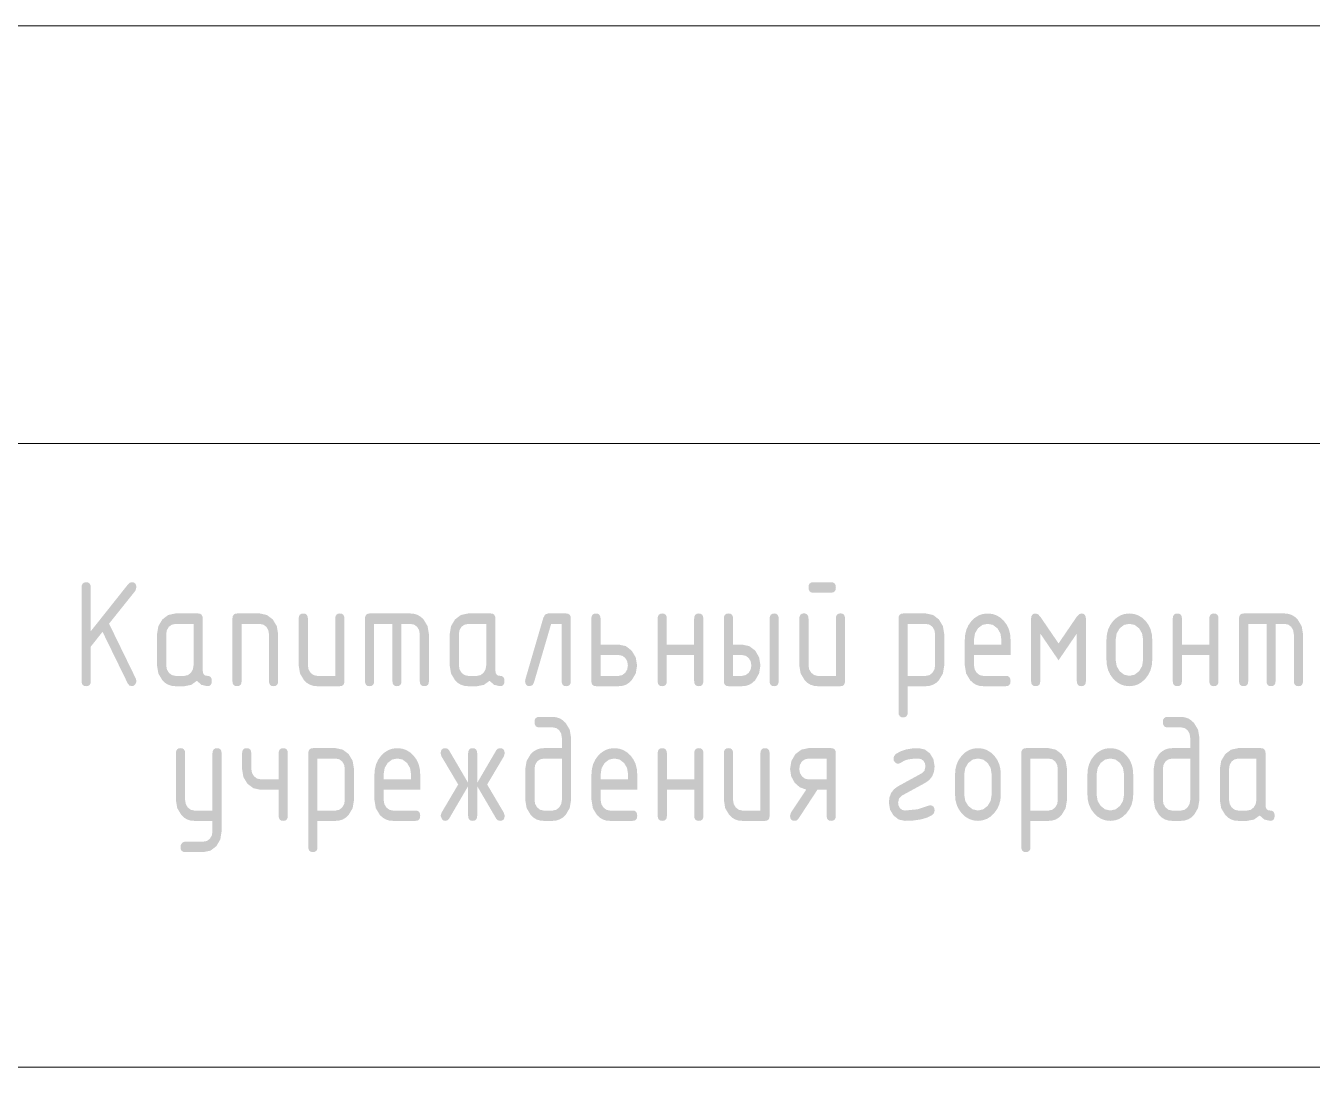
# Model space of a CAD drawing. Header units: millimetres. Extents: x 0 to 1189, y 0 to 841.
# Drawn here: x 1070.05 to 1100.94, y 34.96 to 59.98 of the extents above; entities that cross this region are included whole.
import ezdxf

# ---------------------------------------------------------------- set-up
doc = ezdxf.new("R2010")
doc.units = ezdxf.units.MM

msp = doc.modelspace()

# ---------------------------------------------------------------- hatches: boundary and pattern name
h = msp.add_hatch(color=7)
h.dxf.hatch_style = 2
h.paths.add_polyline_path([(1071.892512, 45.421435), (1071.61029, 45.064799), (1071.61029, 44.237425), (1071.603374, 44.182958), (1071.58266, 44.144821), (1071.548201, 44.122393), (1071.500047, 44.115055), (1071.451575, 44.122393), (1071.416951, 44.144821), (1071.396177, 44.182958), (1071.389253, 44.237425), (1071.389253, 46.486383), (1071.396177, 46.541367), (1071.416951, 46.580641), (1071.451575, 46.604206), (1071.500047, 46.61206), (1071.548201, 46.604206), (1071.58266, 46.580641), (1071.603374, 46.541367), (1071.61029, 46.486383), (1071.61029, 45.435216), (1072.512078, 46.570168), (1072.551766, 46.601656), (1072.598068, 46.61206), (1072.644628, 46.604206), (1072.67827, 46.580641), (1072.698682, 46.541367), (1072.705555, 46.486383), (1072.677994, 46.402599), (1072.049057, 45.616566), (1072.690121, 44.300263), (1072.705555, 44.237425), (1072.697769, 44.192845), (1072.67138, 44.15364), (1072.637204, 44.123806), (1072.598068, 44.115055), (1072.538606, 44.130765), (1072.4994, 44.177894)])
h = msp.add_hatch(color=7)
h.paths.add_polyline_path([(1089.721244, 45.738935), (1089.721244, 44.237425), (1089.714405, 44.182958), (1089.693821, 44.144821), (1089.659387, 44.122393), (1089.611001, 44.115055), (1089.06199, 44.115055), (1088.973357, 44.123651), (1088.892009, 44.14992), (1088.818207, 44.194585), (1088.752207, 44.258371), (1088.655469, 44.420704), (1088.623223, 44.614456), (1088.623223, 45.738935), (1088.630148, 45.793919), (1088.650922, 45.833193), (1088.685545, 45.856758), (1088.734017, 45.864612), (1088.782171, 45.856758), (1088.816631, 45.833193), (1088.837344, 45.793919), (1088.84426, 45.738935), (1088.84426, 44.614456), (1088.860177, 44.519234), (1088.908753, 44.439721), (1088.97979, 44.381774), (1089.06199, 44.363102), (1089.500758, 44.363102), (1089.500758, 45.738935), (1089.507674, 45.793919), (1089.528387, 45.833193), (1089.562847, 45.856758), (1089.611001, 45.864612), (1089.659387, 45.856758), (1089.693821, 45.833193), (1089.714405, 45.793919)])
h.paths.add_polyline_path([(1089.390515, 46.360706), (1088.951747, 46.360706), (1088.905187, 46.368561), (1088.871546, 46.392125), (1088.851133, 46.4314), (1088.84426, 46.486383), (1088.851133, 46.541367), (1088.871546, 46.580641), (1088.905187, 46.604206), (1088.951747, 46.61206), (1089.390515, 46.61206), (1089.438669, 46.604206), (1089.473128, 46.580641), (1089.493842, 46.541367), (1089.500758, 46.486383), (1089.493842, 46.4314), (1089.473128, 46.392125), (1089.438669, 46.368561)])
h = msp.add_hatch(color=7)
h.paths.add_polyline_path([(1074.07787, 45.609951), (1073.639103, 45.609951), (1073.554009, 45.591899), (1073.482557, 45.539947), (1073.436875, 45.45878), (1073.421373, 45.361904), (1073.421373, 44.614456), (1073.437289, 44.51882), (1073.485865, 44.436414), (1073.556903, 44.381361), (1073.639103, 44.363102), (1073.86014, 44.363102), (1073.94358, 44.381361), (1074.013378, 44.436414), (1074.061747, 44.51758), (1074.07787, 44.614456)])
h.paths.add_polyline_path([(1074.516637, 44.237425), (1074.509764, 44.182958), (1074.489352, 44.144821), (1074.455711, 44.122393), (1074.40915, 44.115055), (1074.26859, 44.146888), (1074.157796, 44.24404), (1074.021577, 44.146888), (1073.86014, 44.115055), (1073.639103, 44.115055), (1073.550469, 44.123651), (1073.469122, 44.14992), (1073.395319, 44.194585), (1073.32932, 44.258371), (1073.232581, 44.419257), (1073.200335, 44.614456), (1073.200335, 45.361904), (1073.232581, 45.555656), (1073.32932, 45.717989), (1073.469122, 45.824994), (1073.639103, 45.861305), (1074.188113, 45.861305), (1074.236499, 45.853502), (1074.270933, 45.830299), (1074.291518, 45.792007), (1074.298356, 45.738935), (1074.298356, 44.488779), (1074.305281, 44.433795), (1074.326055, 44.394521), (1074.360678, 44.370957), (1074.40915, 44.363102), (1074.455711, 44.355247), (1074.489352, 44.331683), (1074.509764, 44.292409)])
h = msp.add_hatch(color=7)
h.dxf.hatch_style = 2
h.paths.add_polyline_path([(1075.011418, 44.237425), (1075.011418, 45.738935), (1075.018342, 45.792007), (1075.039116, 45.830299), (1075.073739, 45.853502), (1075.122212, 45.861305), (1075.671222, 45.861305), (1075.838723, 45.824994), (1075.981005, 45.717989), (1076.077261, 45.555656), (1076.109439, 45.361904), (1076.109439, 44.237425), (1076.1026, 44.182958), (1076.082016, 44.144821), (1076.047582, 44.122393), (1075.999195, 44.115055), (1075.951042, 44.122393), (1075.916582, 44.144821), (1075.895868, 44.182958), (1075.888952, 44.237425), (1075.888952, 45.361904), (1075.873174, 45.45878), (1075.827216, 45.539947), (1075.756247, 45.593346), (1075.671222, 45.609951), (1075.232455, 45.609951), (1075.232455, 44.237425), (1075.225539, 44.182958), (1075.204825, 44.144821), (1075.170366, 44.122393), (1075.122212, 44.115055), (1075.073739, 44.122393), (1075.039116, 44.144821), (1075.018342, 44.182958)])
h = msp.add_hatch(color=7)
h.dxf.hatch_style = 2
h.paths.add_polyline_path([(1077.700533, 45.738935), (1077.700533, 44.237425), (1077.693694, 44.182958), (1077.67311, 44.144821), (1077.638676, 44.122393), (1077.59029, 44.115055), (1077.041279, 44.115055), (1076.952646, 44.123651), (1076.871298, 44.14992), (1076.797496, 44.194585), (1076.731496, 44.258371), (1076.634758, 44.419257), (1076.602512, 44.614456), (1076.602512, 45.738935), (1076.609437, 45.792007), (1076.630211, 45.830299), (1076.664834, 45.853502), (1076.713306, 45.861305), (1076.76146, 45.853502), (1076.79592, 45.830299), (1076.816633, 45.792007), (1076.823549, 45.738935), (1076.823549, 44.614456), (1076.839466, 44.51882), (1076.888041, 44.436414), (1076.959079, 44.381361), (1077.041279, 44.363102), (1077.480047, 44.363102), (1077.480047, 45.738935), (1077.486963, 45.792007), (1077.507676, 45.830299), (1077.542136, 45.853502), (1077.59029, 45.861305), (1077.638676, 45.853502), (1077.67311, 45.830299), (1077.693694, 45.792007)])
h = msp.add_hatch(color=7)
h.dxf.hatch_style = 2
h.paths.add_polyline_path([(1078.304401, 45.861305), (1079.291627, 45.861305), (1079.380114, 45.852167), (1079.46085, 45.824994), (1079.534558, 45.780147), (1079.601961, 45.717989), (1079.698217, 45.555656), (1079.730394, 45.361904), (1079.730394, 44.237425), (1079.723478, 44.182958), (1079.702765, 44.144821), (1079.668305, 44.122393), (1079.620151, 44.115055), (1079.571765, 44.122393), (1079.537331, 44.144821), (1079.516747, 44.182958), (1079.509908, 44.237425), (1079.509908, 45.361904), (1079.49413, 45.45878), (1079.448172, 45.539947), (1079.377134, 45.593346), (1079.291627, 45.609951), (1079.071141, 45.609951), (1079.071141, 44.237425), (1079.064225, 44.182958), (1079.043511, 44.144821), (1079.009052, 44.122393), (1078.960898, 44.115055), (1078.914105, 44.122393), (1078.880489, 44.144821), (1078.860206, 44.182958), (1078.853411, 44.237425), (1078.853411, 45.609951), (1078.414644, 45.609951), (1078.414644, 44.237425), (1078.407728, 44.182958), (1078.387014, 44.144821), (1078.352554, 44.122393), (1078.304401, 44.115055), (1078.255928, 44.122393), (1078.221305, 44.144821), (1078.200531, 44.182958), (1078.193606, 44.237425), (1078.193606, 45.738935), (1078.200531, 45.792007), (1078.221305, 45.830299), (1078.255928, 45.853502)])
h = msp.add_hatch(color=7)
h.paths.add_polyline_path([(1081.10531, 45.609951), (1080.666543, 45.609951), (1080.581449, 45.591899), (1080.509998, 45.539947), (1080.464316, 45.45878), (1080.448813, 45.361904), (1080.448813, 44.614456), (1080.464729, 44.51882), (1080.513305, 44.436414), (1080.584343, 44.381361), (1080.666543, 44.363102), (1080.88758, 44.363102), (1080.97102, 44.381361), (1081.040818, 44.436414), (1081.089187, 44.51758), (1081.10531, 44.614456)])
h.paths.add_polyline_path([(1081.544077, 44.237425), (1081.537204, 44.182958), (1081.516792, 44.144821), (1081.483151, 44.122393), (1081.43659, 44.115055), (1081.29603, 44.146888), (1081.185236, 44.24404), (1081.049017, 44.146888), (1080.88758, 44.115055), (1080.666543, 44.115055), (1080.577909, 44.123651), (1080.496562, 44.14992), (1080.422759, 44.194585), (1080.35676, 44.258371), (1080.260021, 44.419257), (1080.227775, 44.614456), (1080.227775, 45.361904), (1080.260021, 45.555656), (1080.35676, 45.717989), (1080.496562, 45.824994), (1080.666543, 45.861305), (1081.215553, 45.861305), (1081.263939, 45.853502), (1081.298373, 45.830299), (1081.318958, 45.792007), (1081.325796, 45.738935), (1081.325796, 44.488779), (1081.332721, 44.433795), (1081.353495, 44.394521), (1081.388118, 44.370957), (1081.43659, 44.363102), (1081.483151, 44.355247), (1081.516792, 44.331683), (1081.537204, 44.292409)])
h = msp.add_hatch(color=7)
h.dxf.hatch_style = 2
h.paths.add_polyline_path([(1082.587868, 45.861305), (1083.026636, 45.861305), (1083.075022, 45.853502), (1083.109456, 45.830299), (1083.13004, 45.792007), (1083.136879, 45.738935), (1083.136879, 44.237425), (1083.13004, 44.182958), (1083.109456, 44.144821), (1083.075022, 44.122393), (1083.026636, 44.115055), (1082.978482, 44.122393), (1082.944022, 44.144821), (1082.923308, 44.182958), (1082.916392, 44.237425), (1082.916392, 45.609951), (1082.664487, 45.609951), (1082.250524, 44.19884), (1082.213731, 44.13607), (1082.149652, 44.115055), (1082.10118, 44.12291), (1082.066556, 44.146474), (1082.045782, 44.185749), (1082.038858, 44.240732), (1082.045472, 44.279317), (1082.477625, 45.759882), (1082.521171, 45.836845)])
h = msp.add_hatch(color=7)
h.paths.add_polyline_path([(1084.727973, 44.614456), (1084.695796, 44.420704), (1084.59954, 44.258371), (1084.53354, 44.194585), (1084.459738, 44.14992), (1084.37839, 44.123651), (1084.289757, 44.115055), (1083.740746, 44.115055), (1083.692274, 44.122393), (1083.657651, 44.144821), (1083.636877, 44.182958), (1083.629952, 44.237425), (1083.629952, 45.738935), (1083.636877, 45.792007), (1083.657651, 45.830299), (1083.692274, 45.853502), (1083.740746, 45.861305), (1083.7889, 45.853502), (1083.82336, 45.830299), (1083.844073, 45.792007), (1083.850989, 45.738935), (1083.850989, 45.113857), (1084.289757, 45.113857), (1084.459738, 45.077133), (1084.59954, 44.967234), (1084.695796, 44.807795)])
h.paths.add_polyline_path([(1084.507487, 44.614456), (1084.491708, 44.711332), (1084.445751, 44.792499), (1084.374782, 44.844657), (1084.289757, 44.862503), (1083.850989, 44.862503), (1083.850989, 44.363102), (1084.289757, 44.363102), (1084.373197, 44.381361), (1084.442995, 44.436414), (1084.491364, 44.51758)])
h = msp.add_hatch(color=7)
h.dxf.hatch_style = 2
h.paths.add_polyline_path([(1085.442084, 44.862503), (1085.442084, 44.237425), (1085.435168, 44.182958), (1085.414454, 44.144821), (1085.379994, 44.122393), (1085.331841, 44.115055), (1085.283368, 44.122393), (1085.248745, 44.144821), (1085.227971, 44.182958), (1085.221046, 44.237425), (1085.221046, 45.738935), (1085.227971, 45.792007), (1085.248745, 45.830299), (1085.283368, 45.853502), (1085.331841, 45.861305), (1085.379994, 45.853502), (1085.414454, 45.830299), (1085.435168, 45.792007), (1085.442084, 45.738935), (1085.442084, 45.113857), (1086.098581, 45.113857), (1086.098581, 45.738935), (1086.105497, 45.792007), (1086.126211, 45.830299), (1086.16067, 45.853502), (1086.208824, 45.861305), (1086.25721, 45.853502), (1086.291644, 45.830299), (1086.312229, 45.792007), (1086.319067, 45.738935), (1086.319067, 44.237425), (1086.312229, 44.182958), (1086.291644, 44.144821), (1086.25721, 44.122393), (1086.208824, 44.115055), (1086.16067, 44.122393), (1086.126211, 44.144821), (1086.105497, 44.182958), (1086.098581, 44.237425), (1086.098581, 44.862503)])
h = msp.add_hatch(color=7)
h.paths.add_polyline_path([(1087.689675, 44.614456), (1087.657843, 44.420704), (1087.563998, 44.258371), (1087.496009, 44.194585), (1087.421096, 44.14992), (1087.339361, 44.123651), (1087.250908, 44.115055), (1086.922935, 44.115055), (1086.874462, 44.122393), (1086.839839, 44.144821), (1086.819065, 44.182958), (1086.812141, 44.237425), (1086.812141, 45.738935), (1086.819065, 45.792007), (1086.839839, 45.830299), (1086.874462, 45.853502), (1086.922935, 45.861305), (1086.971089, 45.853502), (1087.005548, 45.830299), (1087.026262, 45.792007), (1087.033178, 45.738935), (1087.033178, 45.113857), (1087.250908, 45.113857), (1087.421096, 45.077546), (1087.563998, 44.970541), (1087.657843, 44.808208)])
h.paths.add_polyline_path([(1087.471945, 44.614456), (1087.455822, 44.711332), (1087.407453, 44.792499), (1087.336209, 44.844657), (1087.250908, 44.862503), (1087.033178, 44.862503), (1087.033178, 44.363102), (1087.250908, 44.363102), (1087.336209, 44.381361), (1087.407453, 44.436414), (1087.455822, 44.51758)])
h.paths.add_polyline_path([(1087.910161, 45.738935), (1087.917086, 45.792007), (1087.93786, 45.830299), (1087.972483, 45.853502), (1088.020956, 45.861305), (1088.067516, 45.853502), (1088.101158, 45.830299), (1088.12157, 45.792007), (1088.128443, 45.738935), (1088.128443, 44.237425), (1088.12157, 44.182958), (1088.101158, 44.144821), (1088.067516, 44.122393), (1088.020956, 44.115055), (1087.972483, 44.122393), (1087.93786, 44.144821), (1087.917086, 44.182958), (1087.910161, 44.237425)])
h = msp.add_hatch(color=7)
h.paths.add_polyline_path([(1091.00628, 45.738935), (1091.013204, 45.792007), (1091.033978, 45.830299), (1091.068601, 45.853502), (1091.117074, 45.861305), (1091.666084, 45.861305), (1091.836065, 45.824994), (1091.975867, 45.717989), (1092.072123, 45.555656), (1092.1043, 45.361904), (1092.1043, 44.614456), (1092.072123, 44.420704), (1091.975867, 44.258371), (1091.909868, 44.194585), (1091.836065, 44.14992), (1091.754718, 44.123651), (1091.666084, 44.115055), (1091.227317, 44.115055), (1091.227317, 43.48667), (1091.220401, 43.433598), (1091.199687, 43.395306), (1091.165228, 43.372103), (1091.117074, 43.3643), (1091.068601, 43.372103), (1091.033978, 43.395306), (1091.013204, 43.433598), (1091.00628, 43.48667)])
h.paths.add_polyline_path([(1091.227317, 45.609951), (1091.227317, 44.363102), (1091.666084, 44.363102), (1091.749524, 44.381361), (1091.819322, 44.436414), (1091.867691, 44.51758), (1091.883814, 44.614456), (1091.883814, 45.361904), (1091.868036, 45.45878), (1091.822078, 45.539947), (1091.751109, 45.593346), (1091.666084, 45.609951)])
h = msp.add_hatch(color=7)
h.paths.add_polyline_path([(1093.146384, 45.613258), (1093.019674, 45.586731), (1092.91322, 45.50522), (1092.841631, 45.384159), (1092.818411, 45.239534), (1092.818411, 45.113857), (1093.474909, 45.113857), (1093.474909, 45.239534), (1093.451689, 45.384159), (1093.3801, 45.50522), (1093.27337, 45.586731)])
h.paths.add_polyline_path([(1092.818411, 44.862503), (1092.818411, 44.614456), (1092.834328, 44.51882), (1092.882903, 44.436414), (1092.953941, 44.381361), (1093.036141, 44.363102), (1093.585152, 44.363102), (1093.633538, 44.355247), (1093.667972, 44.331683), (1093.688556, 44.292409), (1093.695395, 44.237425), (1093.688556, 44.182958), (1093.667972, 44.144821), (1093.633538, 44.122393), (1093.585152, 44.115055), (1093.036141, 44.115055), (1092.947508, 44.123651), (1092.86616, 44.14992), (1092.792358, 44.194585), (1092.726358, 44.258371), (1092.62962, 44.419257), (1092.597374, 44.614456), (1092.597374, 45.236227), (1092.607227, 45.362068), (1092.636924, 45.477728), (1092.686671, 45.58357), (1092.756675, 45.679955), (1092.841364, 45.759683), (1092.934373, 45.816312), (1093.03596, 45.8501), (1093.146384, 45.861305), (1093.257041, 45.850152), (1093.358602, 45.816726), (1093.451482, 45.761079), (1093.536093, 45.683263), (1093.60633, 45.586877), (1093.656052, 45.481036), (1093.685619, 45.365375), (1093.695395, 45.239534), (1093.695395, 44.862503)])
h = msp.add_hatch(color=7)
h.dxf.hatch_style = 2
h.paths.add_polyline_path([(1094.848273, 44.736826), (1094.409505, 45.379543), (1094.409505, 44.237425), (1094.402589, 44.182958), (1094.381876, 44.144821), (1094.347416, 44.122393), (1094.299262, 44.115055), (1094.25079, 44.122393), (1094.216167, 44.144821), (1094.195393, 44.182958), (1094.188468, 44.237425), (1094.188468, 45.738935), (1094.195393, 45.792007), (1094.216167, 45.830299), (1094.25079, 45.853502), (1094.299262, 45.861305), (1094.354177, 45.842633), (1094.409505, 45.784686), (1094.848273, 45.141969), (1095.286489, 45.784686), (1095.341886, 45.842633), (1095.397283, 45.861305), (1095.443844, 45.853502), (1095.477485, 45.830299), (1095.497897, 45.792007), (1095.50477, 45.738935), (1095.50477, 44.237425), (1095.497897, 44.182958), (1095.477485, 44.144821), (1095.443844, 44.122393), (1095.397283, 44.115055), (1095.348811, 44.122393), (1095.314188, 44.144821), (1095.293414, 44.182958), (1095.286489, 44.237425), (1095.286489, 45.379543)])
h = msp.add_hatch(color=7)
h.paths.add_polyline_path([(1095.999551, 44.736826), (1095.999551, 45.236227), (1096.009404, 45.362068), (1096.0391, 45.477728), (1096.088847, 45.58357), (1096.158852, 45.679955), (1096.243541, 45.759683), (1096.33655, 45.816312), (1096.438137, 45.8501), (1096.548561, 45.861305), (1096.659217, 45.850152), (1096.760779, 45.816726), (1096.853659, 45.761079), (1096.93827, 45.683263), (1097.008507, 45.586826), (1097.058228, 45.480622), (1097.087796, 45.36398), (1097.097571, 45.236227), (1097.097571, 44.736826), (1097.087279, 44.612897), (1097.056575, 44.498219), (1097.005717, 44.392738), (1096.934963, 44.296405), (1096.851798, 44.216677), (1096.759125, 44.160048), (1096.657771, 44.12626), (1096.548561, 44.115055), (1096.438137, 44.12626), (1096.33655, 44.160048), (1096.243541, 44.216677), (1096.158852, 44.296405), (1096.088847, 44.392738), (1096.0391, 44.498219), (1096.009404, 44.612897)])
h.paths.add_polyline_path([(1096.877085, 44.740133), (1096.877085, 45.239534), (1096.853865, 45.382919), (1096.782276, 45.50522), (1096.675547, 45.586731), (1096.548561, 45.613258), (1096.42185, 45.586731), (1096.315397, 45.50522), (1096.243808, 45.382919), (1096.220588, 45.239534), (1096.220588, 44.740133), (1096.243808, 44.594337), (1096.315397, 44.474999), (1096.42185, 44.391559), (1096.548561, 44.363102), (1096.675547, 44.391559), (1096.782276, 44.474999), (1096.853865, 44.595784)])
h = msp.add_hatch(color=7)
h.dxf.hatch_style = 2
h.paths.add_polyline_path([(1097.811682, 44.862503), (1097.811682, 44.237425), (1097.804766, 44.182958), (1097.784053, 44.144821), (1097.749593, 44.122393), (1097.701439, 44.115055), (1097.652967, 44.122393), (1097.618343, 44.144821), (1097.59757, 44.182958), (1097.590645, 44.237425), (1097.590645, 45.738935), (1097.59757, 45.792007), (1097.618343, 45.830299), (1097.652967, 45.853502), (1097.701439, 45.861305), (1097.749593, 45.853502), (1097.784053, 45.830299), (1097.804766, 45.792007), (1097.811682, 45.738935), (1097.811682, 45.113857), (1098.46818, 45.113857), (1098.46818, 45.738935), (1098.475096, 45.792007), (1098.495809, 45.830299), (1098.530269, 45.853502), (1098.578423, 45.861305), (1098.626809, 45.853502), (1098.661243, 45.830299), (1098.681827, 45.792007), (1098.688666, 45.738935), (1098.688666, 44.237425), (1098.681827, 44.182958), (1098.661243, 44.144821), (1098.626809, 44.122393), (1098.578423, 44.115055), (1098.530269, 44.122393), (1098.495809, 44.144821), (1098.475096, 44.182958), (1098.46818, 44.237425), (1098.46818, 44.862503)])
h = msp.add_hatch(color=7)
h.dxf.hatch_style = 2
h.paths.add_polyline_path([(1099.292533, 45.861305), (1100.27976, 45.861305), (1100.368247, 45.852167), (1100.448983, 45.824994), (1100.522691, 45.780147), (1100.590094, 45.717989), (1100.68635, 45.555656), (1100.718527, 45.361904), (1100.718527, 44.237425), (1100.711611, 44.182958), (1100.690898, 44.144821), (1100.656438, 44.122393), (1100.608284, 44.115055), (1100.559898, 44.122393), (1100.525464, 44.144821), (1100.50488, 44.182958), (1100.498041, 44.237425), (1100.498041, 45.361904), (1100.482263, 45.45878), (1100.436305, 45.539947), (1100.365267, 45.593346), (1100.27976, 45.609951), (1100.059274, 45.609951), (1100.059274, 44.237425), (1100.052358, 44.182958), (1100.031644, 44.144821), (1099.997185, 44.122393), (1099.949031, 44.115055), (1099.902238, 44.122393), (1099.868622, 44.144821), (1099.848339, 44.182958), (1099.841544, 44.237425), (1099.841544, 45.609951), (1099.402777, 45.609951), (1099.402777, 44.237425), (1099.39586, 44.182958), (1099.375147, 44.144821), (1099.340687, 44.122393), (1099.292533, 44.115055), (1099.244061, 44.122393), (1099.209438, 44.144821), (1099.188664, 44.182958), (1099.181739, 44.237425), (1099.181739, 45.738935), (1099.188664, 45.792007), (1099.209438, 45.830299), (1099.244061, 45.853502)])
h = msp.add_hatch(color=7)
h.paths.add_polyline_path([(1083.142031, 42.87768), (1083.142031, 41.379477), (1083.109854, 41.185725), (1083.013598, 41.023392), (1082.945738, 40.959606), (1082.871316, 40.91494), (1082.790588, 40.888671), (1082.703815, 40.880076), (1082.482778, 40.880076), (1082.394144, 40.888671), (1082.312797, 40.91494), (1082.238994, 40.959606), (1082.172995, 41.023392), (1082.076256, 41.185725), (1082.04401, 41.379477), (1082.04401, 42.126925), (1082.076256, 42.320677), (1082.172995, 42.48301), (1082.240157, 42.545168), (1082.31383, 42.590015), (1082.394532, 42.617188), (1082.482778, 42.626326), (1082.921545, 42.626326), (1082.921545, 42.87768), (1082.905767, 42.974763), (1082.859809, 43.055723), (1082.78884, 43.107881), (1082.703815, 43.125727), (1082.372535, 43.125727), (1082.325974, 43.133582), (1082.292333, 43.157146), (1082.271921, 43.19642), (1082.265048, 43.251404), (1082.271921, 43.306388), (1082.292333, 43.345662), (1082.325974, 43.369226), (1082.372535, 43.377081), (1082.703815, 43.377081), (1082.792449, 43.367969), (1082.873796, 43.340563), (1082.947599, 43.294761), (1083.013598, 43.230458), (1083.109854, 43.071226)])
h.paths.add_polyline_path([(1082.921545, 41.379477), (1082.921545, 42.374972), (1082.482778, 42.374972), (1082.397684, 42.356919), (1082.326233, 42.304967), (1082.280551, 42.223801), (1082.265048, 42.126925), (1082.265048, 41.379477), (1082.280964, 41.283841), (1082.32954, 41.201434), (1082.400578, 41.146382), (1082.482778, 41.128123), (1082.703815, 41.128123), (1082.787255, 41.146382), (1082.857053, 41.201434), (1082.905422, 41.282601)])
h = msp.add_hatch(color=7)
h.paths.add_polyline_path([(1098.229789, 42.87768), (1098.229789, 41.379477), (1098.197612, 41.185725), (1098.101356, 41.023392), (1098.033496, 40.959606), (1097.959073, 40.91494), (1097.878346, 40.888671), (1097.791573, 40.880076), (1097.570535, 40.880076), (1097.481902, 40.888671), (1097.400554, 40.91494), (1097.326752, 40.959606), (1097.260752, 41.023392), (1097.164014, 41.185725), (1097.131768, 41.379477), (1097.131768, 42.126925), (1097.164014, 42.320677), (1097.260752, 42.48301), (1097.327915, 42.545168), (1097.401588, 42.590015), (1097.482289, 42.617188), (1097.570535, 42.626326), (1098.009303, 42.626326), (1098.009303, 42.87768), (1097.993524, 42.974763), (1097.947567, 43.055723), (1097.876598, 43.107881), (1097.791573, 43.125727), (1097.460292, 43.125727), (1097.413732, 43.133582), (1097.380091, 43.157146), (1097.359678, 43.19642), (1097.352805, 43.251404), (1097.359678, 43.306388), (1097.380091, 43.345662), (1097.413732, 43.369226), (1097.460292, 43.377081), (1097.791573, 43.377081), (1097.880206, 43.367969), (1097.961554, 43.340563), (1098.035356, 43.294761), (1098.101356, 43.230458), (1098.197612, 43.071226)])
h.paths.add_polyline_path([(1098.009303, 41.379477), (1098.009303, 42.374972), (1097.570535, 42.374972), (1097.485442, 42.356919), (1097.41399, 42.304967), (1097.368308, 42.223801), (1097.352805, 42.126925), (1097.352805, 41.379477), (1097.368722, 41.283841), (1097.417298, 41.201434), (1097.488335, 41.146382), (1097.570535, 41.128123), (1097.791573, 41.128123), (1097.875013, 41.146382), (1097.944811, 41.201434), (1097.99318, 41.282601)])
h = msp.add_hatch(color=7)
h.dxf.hatch_style = 2
h.paths.add_polyline_path([(1074.531626, 40.624863), (1074.531626, 40.880076), (1074.092858, 40.880076), (1074.004225, 40.888671), (1073.922877, 40.91494), (1073.849075, 40.959606), (1073.783075, 41.023392), (1073.686337, 41.185725), (1073.654091, 41.379477), (1073.654091, 42.503956), (1073.661016, 42.557028), (1073.68179, 42.59532), (1073.716413, 42.618523), (1073.764885, 42.626326), (1073.813039, 42.618523), (1073.847499, 42.59532), (1073.868212, 42.557028), (1073.875128, 42.503956), (1073.875128, 41.379477), (1073.891045, 41.283841), (1073.939621, 41.201434), (1074.010658, 41.146382), (1074.092858, 41.128123), (1074.531626, 41.128123), (1074.531626, 42.503956), (1074.538542, 42.557028), (1074.559255, 42.59532), (1074.593715, 42.618523), (1074.641869, 42.626326), (1074.690255, 42.618523), (1074.724689, 42.59532), (1074.745273, 42.557028), (1074.752112, 42.503956), (1074.752112, 40.628722), (1074.720279, 40.434763), (1074.626435, 40.272637), (1074.486633, 40.165425), (1074.316652, 40.129321), (1073.875128, 40.129321), (1073.826742, 40.137176), (1073.792308, 40.16074), (1073.771724, 40.200014), (1073.764885, 40.254998), (1073.772396, 40.299991), (1073.798509, 40.34209), (1073.833305, 40.370684), (1073.875128, 40.380675), (1074.313896, 40.380675), (1074.398921, 40.39728), (1074.46989, 40.450679), (1074.515847, 40.528676)])
h = msp.add_hatch(color=7)
h.dxf.hatch_style = 2
h.paths.add_polyline_path([(1076.341481, 42.503956), (1076.341481, 41.002446), (1076.334642, 40.947979), (1076.314058, 40.909842), (1076.279624, 40.887414), (1076.231238, 40.880076), (1076.183084, 40.887414), (1076.148624, 40.909842), (1076.127911, 40.947979), (1076.120995, 41.002446), (1076.120995, 41.627524), (1075.682227, 41.627524), (1075.51452, 41.663835), (1075.372444, 41.77084), (1075.275706, 41.93083), (1075.24346, 42.119759), (1075.24346, 42.503956), (1075.250385, 42.557028), (1075.271159, 42.59532), (1075.305782, 42.618523), (1075.354254, 42.626326), (1075.402408, 42.618523), (1075.436868, 42.59532), (1075.457581, 42.557028), (1075.464497, 42.503956), (1075.464497, 42.130232), (1075.480414, 42.033563), (1075.528989, 41.95219), (1075.600027, 41.897137), (1075.682227, 41.878878), (1076.120995, 41.878878), (1076.120995, 42.503956), (1076.127911, 42.557028), (1076.148624, 42.59532), (1076.183084, 42.618523), (1076.231238, 42.626326), (1076.279624, 42.618523), (1076.314058, 42.59532), (1076.334642, 42.557028)])
h = msp.add_hatch(color=7)
h.paths.add_polyline_path([(1076.832829, 42.503956), (1076.839754, 42.557028), (1076.860527, 42.59532), (1076.895151, 42.618523), (1076.943623, 42.626326), (1077.492634, 42.626326), (1077.662615, 42.590015), (1077.802417, 42.48301), (1077.898673, 42.320677), (1077.93085, 42.126925), (1077.93085, 41.379477), (1077.898673, 41.185725), (1077.802417, 41.023392), (1077.736417, 40.959606), (1077.662615, 40.91494), (1077.581267, 40.888671), (1077.492634, 40.880076), (1077.053866, 40.880076), (1077.053866, 40.251691), (1077.04695, 40.198619), (1077.026237, 40.160327), (1076.991777, 40.137124), (1076.943623, 40.129321), (1076.895151, 40.137124), (1076.860527, 40.160327), (1076.839754, 40.198619), (1076.832829, 40.251691)])
h.paths.add_polyline_path([(1077.053866, 42.374972), (1077.053866, 41.128123), (1077.492634, 41.128123), (1077.576074, 41.146382), (1077.645871, 41.201434), (1077.694241, 41.282601), (1077.710364, 41.379477), (1077.710364, 42.126925), (1077.694585, 42.223801), (1077.648627, 42.304967), (1077.577659, 42.358366), (1077.492634, 42.374972)])
h = msp.add_hatch(color=7)
h.paths.add_polyline_path([(1078.971208, 42.378279), (1078.844498, 42.351752), (1078.738044, 42.270241), (1078.666455, 42.14918), (1078.643235, 42.004555), (1078.643235, 41.878878), (1079.299733, 41.878878), (1079.299733, 42.004555), (1079.276513, 42.14918), (1079.204923, 42.270241), (1079.098194, 42.351752)])
h.paths.add_polyline_path([(1078.643235, 41.627524), (1078.643235, 41.379477), (1078.659151, 41.283841), (1078.707727, 41.201434), (1078.778765, 41.146382), (1078.860965, 41.128123), (1079.409976, 41.128123), (1079.458362, 41.120268), (1079.492796, 41.096704), (1079.51338, 41.057429), (1079.520219, 41.002446), (1079.51338, 40.947979), (1079.492796, 40.909842), (1079.458362, 40.887414), (1079.409976, 40.880076), (1078.860965, 40.880076), (1078.772331, 40.888671), (1078.690984, 40.91494), (1078.617182, 40.959606), (1078.551182, 41.023392), (1078.454444, 41.184278), (1078.422198, 41.379477), (1078.422198, 42.001248), (1078.432051, 42.127089), (1078.461747, 42.242749), (1078.511495, 42.348591), (1078.581499, 42.444976), (1078.666188, 42.524704), (1078.759197, 42.581333), (1078.860784, 42.615121), (1078.971208, 42.626326), (1079.081865, 42.615172), (1079.183426, 42.581746), (1079.276306, 42.5261), (1079.360917, 42.448283), (1079.431154, 42.351898), (1079.480876, 42.246056), (1079.510443, 42.130396), (1079.520219, 42.004555), (1079.520219, 41.627524)])
h = msp.add_hatch(color=7)
h.dxf.hatch_style = 2
h.paths.add_polyline_path([(1080.671371, 41.714616), (1080.213863, 40.932441), (1080.17514, 40.893236), (1080.122361, 40.880076), (1080.080331, 40.888344), (1080.045742, 40.914803), (1080.011567, 41.002446), (1080.030308, 41.071899), (1080.432144, 41.753201), (1080.030308, 42.430645), (1080.011567, 42.503956), (1080.018491, 42.557028), (1080.039265, 42.59532), (1080.073889, 42.618523), (1080.122361, 42.626326), (1080.17514, 42.613166), (1080.213863, 42.57396), (1080.671371, 41.791786), (1080.671371, 42.503956), (1080.678167, 42.557028), (1080.69845, 42.59532), (1080.732065, 42.618523), (1080.778858, 42.626326), (1080.827012, 42.618523), (1080.861472, 42.59532), (1080.882185, 42.557028), (1080.889101, 42.503956), (1080.889101, 41.791786), (1081.346059, 42.57396), (1081.385264, 42.613166), (1081.438112, 42.626326), (1081.486266, 42.618523), (1081.520725, 42.59532), (1081.541439, 42.557028), (1081.548355, 42.503956), (1081.530165, 42.430645), (1081.128329, 41.753201), (1081.530165, 41.071899), (1081.548355, 41.002446), (1081.541439, 40.947979), (1081.520725, 40.909842), (1081.486266, 40.887414), (1081.438112, 40.880076), (1081.385264, 40.893236), (1081.346059, 40.932441), (1080.889101, 41.714616), (1080.889101, 41.002446), (1080.882185, 40.947979), (1080.861472, 40.909842), (1080.827012, 40.887414), (1080.778858, 40.880076), (1080.732065, 40.887414), (1080.69845, 40.909842), (1080.678167, 40.947979), (1080.671371, 41.002446)])
h = msp.add_hatch(color=7)
h.paths.add_polyline_path([(1084.18239, 42.378279), (1084.055679, 42.351752), (1083.949226, 42.270241), (1083.877637, 42.14918), (1083.854417, 42.004555), (1083.854417, 41.878878), (1084.510914, 41.878878), (1084.510914, 42.004555), (1084.487694, 42.14918), (1084.416105, 42.270241), (1084.309376, 42.351752)])
h.paths.add_polyline_path([(1083.854417, 41.627524), (1083.854417, 41.379477), (1083.870333, 41.283841), (1083.918909, 41.201434), (1083.989947, 41.146382), (1084.072147, 41.128123), (1084.621157, 41.128123), (1084.669543, 41.120268), (1084.703977, 41.096704), (1084.724562, 41.057429), (1084.7314, 41.002446), (1084.724562, 40.947979), (1084.703977, 40.909842), (1084.669543, 40.887414), (1084.621157, 40.880076), (1084.072147, 40.880076), (1083.983513, 40.888671), (1083.902166, 40.91494), (1083.828363, 40.959606), (1083.762364, 41.023392), (1083.665625, 41.184278), (1083.633379, 41.379477), (1083.633379, 42.001248), (1083.643232, 42.127089), (1083.672929, 42.242749), (1083.722676, 42.348591), (1083.792681, 42.444976), (1083.87737, 42.524704), (1083.970379, 42.581333), (1084.071966, 42.615121), (1084.18239, 42.626326), (1084.293046, 42.615172), (1084.394608, 42.581746), (1084.487487, 42.5261), (1084.572099, 42.448283), (1084.642336, 42.351898), (1084.692057, 42.246056), (1084.721625, 42.130396), (1084.7314, 42.004555), (1084.7314, 41.627524)])
h = msp.add_hatch(color=7)
h.dxf.hatch_style = 2
h.paths.add_polyline_path([(1085.443786, 41.627524), (1085.443786, 41.002446), (1085.43687, 40.947979), (1085.416156, 40.909842), (1085.381696, 40.887414), (1085.333543, 40.880076), (1085.28507, 40.887414), (1085.250447, 40.909842), (1085.229673, 40.947979), (1085.222748, 41.002446), (1085.222748, 42.503956), (1085.229673, 42.557028), (1085.250447, 42.59532), (1085.28507, 42.618523), (1085.333543, 42.626326), (1085.381696, 42.618523), (1085.416156, 42.59532), (1085.43687, 42.557028), (1085.443786, 42.503956), (1085.443786, 41.878878), (1086.100283, 41.878878), (1086.100283, 42.503956), (1086.107199, 42.557028), (1086.127913, 42.59532), (1086.162372, 42.618523), (1086.210526, 42.626326), (1086.258912, 42.618523), (1086.293346, 42.59532), (1086.313931, 42.557028), (1086.320769, 42.503956), (1086.320769, 41.002446), (1086.313931, 40.947979), (1086.293346, 40.909842), (1086.258912, 40.887414), (1086.210526, 40.880076), (1086.162372, 40.887414), (1086.127913, 40.909842), (1086.107199, 40.947979), (1086.100283, 41.002446), (1086.100283, 41.627524)])
h = msp.add_hatch(color=7)
h.dxf.hatch_style = 2
h.paths.add_polyline_path([(1087.910138, 42.503956), (1087.910138, 41.002446), (1087.903299, 40.947979), (1087.882715, 40.909842), (1087.848281, 40.887414), (1087.799895, 40.880076), (1087.250885, 40.880076), (1087.162251, 40.888671), (1087.080904, 40.91494), (1087.007101, 40.959606), (1086.941102, 41.023392), (1086.844363, 41.184278), (1086.812117, 41.379477), (1086.812117, 42.503956), (1086.819042, 42.557028), (1086.839816, 42.59532), (1086.874439, 42.618523), (1086.922911, 42.626326), (1086.971065, 42.618523), (1087.005525, 42.59532), (1087.026238, 42.557028), (1087.033154, 42.503956), (1087.033154, 41.379477), (1087.049071, 41.283841), (1087.097647, 41.201434), (1087.168685, 41.146382), (1087.250885, 41.128123), (1087.689652, 41.128123), (1087.689652, 42.503956), (1087.696568, 42.557028), (1087.717282, 42.59532), (1087.751741, 42.618523), (1087.799895, 42.626326), (1087.848281, 42.618523), (1087.882715, 42.59532), (1087.903299, 42.557028)])
h = msp.add_hatch(color=7)
h.paths.add_polyline_path([(1088.791195, 41.630831), (1088.637682, 41.68423), (1088.51228, 41.795093), (1088.429185, 41.947987), (1088.401486, 42.126925), (1088.433732, 42.320677), (1088.53047, 42.48301), (1088.670272, 42.590015), (1088.840253, 42.626326), (1089.389264, 42.626326), (1089.43765, 42.618523), (1089.472084, 42.59532), (1089.492668, 42.557028), (1089.499507, 42.503956), (1089.499507, 41.002446), (1089.492668, 40.947979), (1089.472084, 40.909842), (1089.43765, 40.887414), (1089.389264, 40.880076), (1089.34111, 40.887414), (1089.30665, 40.909842), (1089.285937, 40.947979), (1089.279021, 41.002446), (1089.279021, 41.627524), (1089.057983, 41.627524), (1088.601026, 40.929134), (1088.560994, 40.891376), (1088.51228, 40.880076), (1088.463808, 40.887414), (1088.429185, 40.909842), (1088.408411, 40.947979), (1088.401486, 41.002446), (1088.422983, 41.079065)])
h.paths.add_polyline_path([(1088.622523, 42.126925), (1088.63844, 42.031289), (1088.687016, 41.948882), (1088.758053, 41.89383), (1088.840253, 41.875571), (1089.279021, 41.875571), (1089.279021, 42.374972), (1088.840253, 42.374972), (1088.75516, 42.356919), (1088.683708, 42.304967), (1088.638026, 42.223801)])
h = msp.add_hatch(color=7)
h.dxf.hatch_style = 2
h.paths.add_polyline_path([(1091.76207, 41.2538), (1091.810457, 41.245945), (1091.84489, 41.222381), (1091.865475, 41.183107), (1091.872313, 41.128123), (1091.85681, 41.06556), (1091.811128, 41.016226), (1091.690929, 40.956583), (1091.541997, 40.914045), (1091.364334, 40.888559), (1091.157938, 40.880076), (1091.011108, 40.911495), (1090.887843, 41.005753), (1090.802335, 41.146726), (1090.774292, 41.316638), (1090.788133, 41.443495), (1090.829621, 41.551801), (1090.898703, 41.641192), (1090.99533, 41.711309), (1091.56253, 42.022194), (1091.629296, 42.088822), (1091.651827, 42.189763), (1091.640252, 42.261353), (1091.605525, 42.322606), (1091.550886, 42.361812), (1091.489219, 42.374972), (1091.325163, 42.369184), (1091.210304, 42.350167), (1091.131687, 42.318817), (1091.044388, 42.266382), (1090.99533, 42.252602), (1090.953506, 42.26087), (1090.918711, 42.287329), (1090.892597, 42.32991), (1090.885087, 42.374972), (1090.899143, 42.437328), (1090.942964, 42.486868), (1091.049478, 42.548424), (1091.175784, 42.591944), (1091.322243, 42.617791), (1091.489219, 42.626326), (1091.635635, 42.594907), (1091.759314, 42.500649), (1091.844546, 42.358435), (1091.872313, 42.189763), (1091.858559, 42.062906), (1091.817261, 41.954601), (1091.748367, 41.86521), (1091.651827, 41.795093), (1091.087383, 41.487515), (1091.018205, 41.419233), (1090.99533, 41.316638), (1091.006836, 41.245049), (1091.041081, 41.183796), (1091.094962, 41.142937), (1091.157938, 41.128123), (1091.459177, 41.156993), (1091.719075, 41.243327)])
h = msp.add_hatch(color=7)
h.paths.add_polyline_path([(1092.363661, 41.501847), (1092.363661, 42.001248), (1092.373514, 42.127089), (1092.403211, 42.242749), (1092.452958, 42.348591), (1092.522963, 42.444976), (1092.607652, 42.524704), (1092.700661, 42.581333), (1092.802248, 42.615121), (1092.912672, 42.626326), (1093.023328, 42.615172), (1093.12489, 42.581746), (1093.217769, 42.5261), (1093.302381, 42.448283), (1093.372618, 42.351847), (1093.422339, 42.245643), (1093.451907, 42.129001), (1093.461682, 42.001248), (1093.461682, 41.501847), (1093.45139, 41.377918), (1093.420686, 41.263239), (1093.369827, 41.157759), (1093.299074, 41.061426), (1093.215909, 40.981698), (1093.123236, 40.925069), (1093.021881, 40.891281), (1092.912672, 40.880076), (1092.802248, 40.891281), (1092.700661, 40.925069), (1092.607652, 40.981698), (1092.522963, 41.061426), (1092.452958, 41.157759), (1092.403211, 41.263239), (1092.373514, 41.377918)])
h.paths.add_polyline_path([(1093.241196, 41.505154), (1093.241196, 42.004555), (1093.217976, 42.14794), (1093.146387, 42.270241), (1093.039658, 42.351752), (1092.912672, 42.378279), (1092.785961, 42.351752), (1092.679508, 42.270241), (1092.607919, 42.14794), (1092.584699, 42.004555), (1092.584699, 41.505154), (1092.607919, 41.359358), (1092.679508, 41.24002), (1092.785961, 41.156579), (1092.912672, 41.128123), (1093.039658, 41.156579), (1093.146387, 41.24002), (1093.217976, 41.360805)])
h = msp.add_hatch(color=7)
h.paths.add_polyline_path([(1093.95303, 42.503956), (1093.959955, 42.557028), (1093.980729, 42.59532), (1094.015352, 42.618523), (1094.063825, 42.626326), (1094.612835, 42.626326), (1094.782816, 42.590015), (1094.922618, 42.48301), (1095.018874, 42.320677), (1095.051051, 42.126925), (1095.051051, 41.379477), (1095.018874, 41.185725), (1094.922618, 41.023392), (1094.856619, 40.959606), (1094.782816, 40.91494), (1094.701469, 40.888671), (1094.612835, 40.880076), (1094.174068, 40.880076), (1094.174068, 40.251691), (1094.167152, 40.198619), (1094.146438, 40.160327), (1094.111978, 40.137124), (1094.063825, 40.129321), (1094.015352, 40.137124), (1093.980729, 40.160327), (1093.959955, 40.198619), (1093.95303, 40.251691)])
h.paths.add_polyline_path([(1094.174068, 42.374972), (1094.174068, 41.128123), (1094.612835, 41.128123), (1094.696275, 41.146382), (1094.766073, 41.201434), (1094.814442, 41.282601), (1094.830565, 41.379477), (1094.830565, 42.126925), (1094.814786, 42.223801), (1094.768829, 42.304967), (1094.69786, 42.358366), (1094.612835, 42.374972)])
h = msp.add_hatch(color=7)
h.paths.add_polyline_path([(1095.542399, 41.501847), (1095.542399, 42.001248), (1095.552252, 42.127089), (1095.581949, 42.242749), (1095.631696, 42.348591), (1095.7017, 42.444976), (1095.786389, 42.524704), (1095.879398, 42.581333), (1095.980986, 42.615121), (1096.09141, 42.626326), (1096.202066, 42.615172), (1096.303627, 42.581746), (1096.396507, 42.5261), (1096.481119, 42.448283), (1096.551356, 42.351847), (1096.601077, 42.245643), (1096.630645, 42.129001), (1096.64042, 42.001248), (1096.64042, 41.501847), (1096.630128, 41.377918), (1096.599423, 41.263239), (1096.548565, 41.157759), (1096.477812, 41.061426), (1096.394647, 40.981698), (1096.301974, 40.925069), (1096.200619, 40.891281), (1096.09141, 40.880076), (1095.980986, 40.891281), (1095.879398, 40.925069), (1095.786389, 40.981698), (1095.7017, 41.061426), (1095.631696, 41.157759), (1095.581949, 41.263239), (1095.552252, 41.377918)])
h.paths.add_polyline_path([(1096.419934, 41.505154), (1096.419934, 42.004555), (1096.396714, 42.14794), (1096.325125, 42.270241), (1096.218396, 42.351752), (1096.09141, 42.378279), (1095.964699, 42.351752), (1095.858246, 42.270241), (1095.786656, 42.14794), (1095.763437, 42.004555), (1095.763437, 41.505154), (1095.786656, 41.359358), (1095.858246, 41.24002), (1095.964699, 41.156579), (1096.09141, 41.128123), (1096.218396, 41.156579), (1096.325125, 41.24002), (1096.396714, 41.360805)])
h = msp.add_hatch(color=7)
h.paths.add_polyline_path([(1099.598672, 42.374972), (1099.159904, 42.374972), (1099.074811, 42.356919), (1099.003359, 42.304967), (1098.957677, 42.223801), (1098.942174, 42.126925), (1098.942174, 41.379477), (1098.958091, 41.283841), (1099.006667, 41.201434), (1099.077704, 41.146382), (1099.159904, 41.128123), (1099.380942, 41.128123), (1099.464382, 41.146382), (1099.53418, 41.201434), (1099.582549, 41.282601), (1099.598672, 41.379477)])
h.paths.add_polyline_path([(1100.037439, 41.002446), (1100.030566, 40.947979), (1100.010154, 40.909842), (1099.976513, 40.887414), (1099.929952, 40.880076), (1099.789392, 40.911909), (1099.678598, 41.00906), (1099.542379, 40.911909), (1099.380942, 40.880076), (1099.159904, 40.880076), (1099.071271, 40.888671), (1098.989923, 40.91494), (1098.916121, 40.959606), (1098.850121, 41.023392), (1098.753383, 41.184278), (1098.721137, 41.379477), (1098.721137, 42.126925), (1098.753383, 42.320677), (1098.850121, 42.48301), (1098.989923, 42.590015), (1099.159904, 42.626326), (1099.708915, 42.626326), (1099.757301, 42.618523), (1099.791735, 42.59532), (1099.812319, 42.557028), (1099.819158, 42.503956), (1099.819158, 41.2538), (1099.826083, 41.198816), (1099.846856, 41.159542), (1099.88148, 41.135978), (1099.929952, 41.128123), (1099.976513, 41.120268), (1100.010154, 41.096704), (1100.030566, 41.057429)])

# ---------------------------------------------------------------- linework, layer by layer
at = {"color": 7, "lineweight": 0}
for points in [[(1184.111809, 59.979862), (999.111526, 59.979862)], [(1184.111809, 49.946847), (1064.131626, 49.946847)], [(1184.111809, 34.960824), (999.111526, 34.960824)]]:
    msp.add_lwpolyline(points, dxfattribs=at)

doc.saveas('drawing.dxf')
